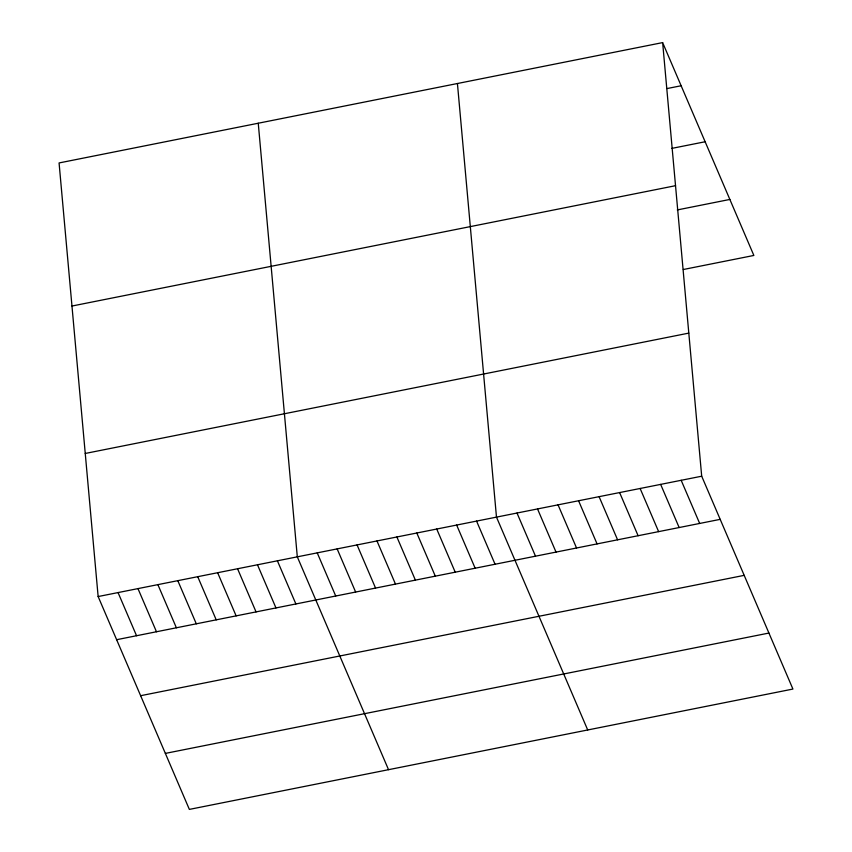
<?xml version="1.0" encoding="UTF-8"?>
<svg xmlns="http://www.w3.org/2000/svg" width="852" height="852" viewBox="0 0 852 852"><rect width="100%" height="100%" fill="white"/><g stroke="black" fill="none" stroke-linecap="round" stroke-linejoin="round"><path stroke-width="1.28" d="M662.643 42.6L59.076 162.945L98.14 596.549L189.357 809.4L792.924 689.055L701.697 476.204L662.643 42.6L753.86 255.451L683.325 269.509M667.02 88.565L681.131 85.754M671.791 148.397L705.136 141.751M71.962 306.038L675.529 185.693M677.276 209.933L729.866 199.443M85.243 453.466L688.81 333.111M98.14 596.549L701.697 476.204M116.628 639.703L720.196 519.358M140.633 695.701L744.19 575.356M165.363 753.402L768.919 633.057M681.174 480.294L699.673 523.447M660.651 484.394L679.15 527.537M640.129 488.484L658.628 531.627M619.617 492.573L638.105 535.727M599.094 496.663L617.583 539.817M578.572 500.752L597.06 543.906M558.049 504.853L576.548 547.996M537.527 508.942L556.026 552.096M517.004 513.032L535.503 556.186M587.71 729.972L496.482 517.121L457.428 83.517M476.566 521.094L495.065 564.248M456.651 525.066L475.15 568.22M436.735 529.039L455.224 572.193M416.82 533.011L435.308 576.165M396.894 536.984L415.393 580.127M376.978 540.956L395.477 584.099M357.063 544.929L375.562 588.072M337.147 548.89L355.635 592.044M317.232 552.863L335.72 596.017M388.533 769.686L297.305 556.835L258.252 123.231M277.39 560.808L295.889 603.962M257.474 564.78L275.973 607.934M237.559 568.753L256.047 611.906M217.643 572.725L236.132 615.879M197.728 576.697L216.216 619.851M177.802 580.67L196.301 623.813M157.886 584.642L176.385 627.786M137.971 588.615L156.47 631.758M118.055 592.577L136.544 635.73"/></g></svg>
